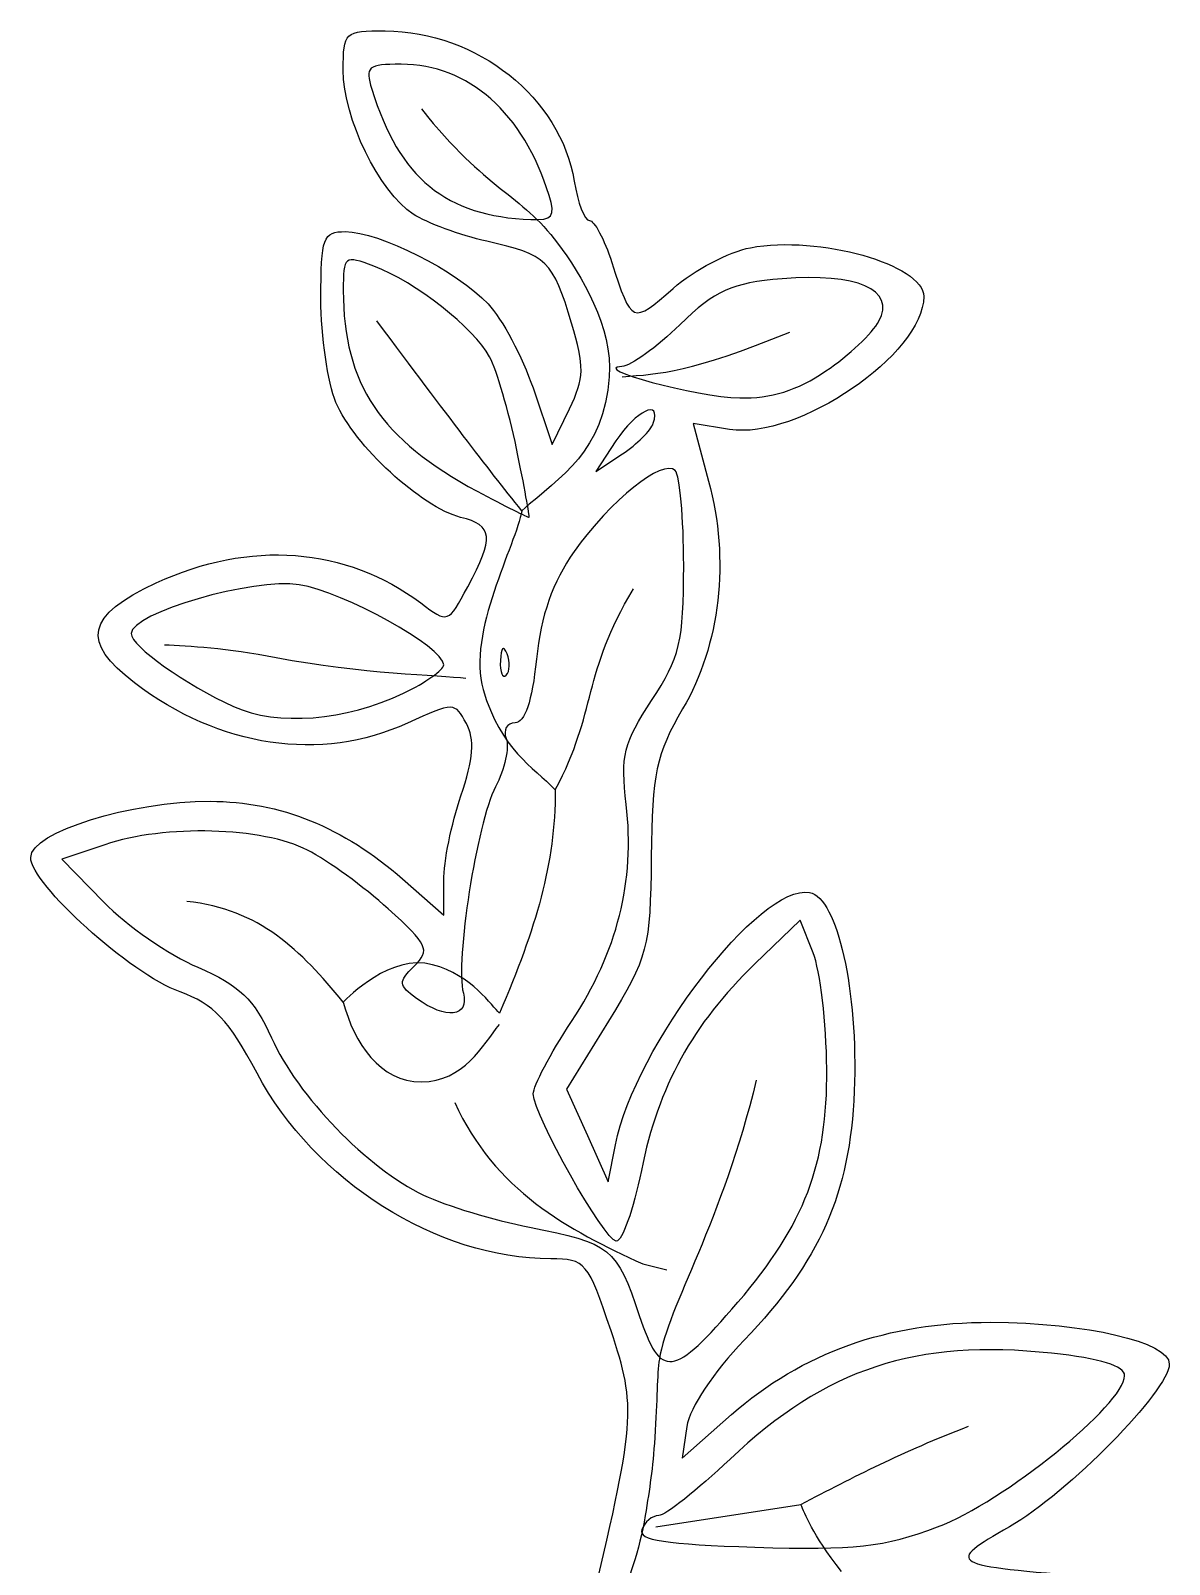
# Model space of a CAD drawing. Extents: x 256 to 402, y -1 to 112.
# Drawn here: x 379.85 to 395.47, y 88.07 to 109.11 of the extents above; entities that cross this region are included whole.
import ezdxf

# ---------------------------------------------------------------- set-up
doc = ezdxf.new("R2010")
doc.units = 0
doc.layers.add('Layer_1', color=7, linetype='CONTINUOUS')

msp = doc.modelspace()

# ---------------------------------------------------------------- linework, layer by layer
at = {"layer": 'Layer_1', "color": 7}
for points in [[(386.96528, 106.850992)], [(390.76355, 104.441924)], [(388.3953, 103.724682)], [(386.51875, 103.377884)], [(386.38984, 100.562593)], [(384.9676, 100.02113)], [(389.55559, 91.667224)], [(392.29555, 88.587117)]]:
    msp.add_lwpolyline(points, close=True, dxfattribs=at)
for points in [[(386.74518, 104.209307), (387.00799, 103.432982), (387.24482, 103.92197)], [(389.44133, 103.641113), (388.94123, 103.722273), (389.15451, 102.932128)], [(387.88291, 103.482937), (387.60769, 103.062867), (387.97177, 103.304615)], [(380.87221, 97.94442), (380.28319, 97.743839), (380.85576, 97.157472)], [(384.95576, 97.475368), (385.52002, 96.979932), (385.52002, 97.44987)], [(390.58701, 96.462685), (390.40837, 96.90919), (389.78907, 96.309543)], [(387.77929, 95.522779), (387.20541, 94.593128), (387.49048, 93.956381), (387.77555, 93.319634), (387.87535, 93.825682)], [(388.85629, 89.965857), (388.79259, 89.531477), (389.46923, 90.127076)]]:
    msp.add_lwpolyline(points, dxfattribs=at)
at = {"layer": 'Layer_1', "color": 3}
for points in [[(388.25139, 92.194807), (388.58218, 92.111037)], [(388.42904, 88.588766), (390.41989, 88.895051)]]:
    msp.add_lwpolyline(points, dxfattribs=at)
at = {"layer": 'Layer_1', "color": 7}
for points in [[(384.14176, 108.567852), (384.14176, 109.09278), (384.15996, 109.109843), (384.71605, 109.106587)], [(384.71605, 109.106587), (385.98088, 109.099187), (387.12465, 108.189915), (387.31061, 107.043985)], [(385.10088, 106.593912), (384.63306, 106.89894), (384.14176, 107.910073), (384.14176, 108.567852)], [(384.93491, 108.64984), (384.47858, 108.6503), (384.43769, 108.61535), (384.53317, 108.305843)], [(386.96528, 106.850992), (386.61713, 107.979623), (385.86183, 108.648796), (384.93491, 108.64984)], [(384.53317, 108.305843), (384.90963, 107.085483), (385.54841, 106.562916), (386.71669, 106.519585)], [(387.31061, 107.043985), (387.35861, 106.748387), (387.45238, 106.506533), (387.51906, 106.506533)], [(386.71669, 106.519585), (387.01604, 106.508485), (387.05493, 106.560355), (386.96528, 106.850992)], [(386.11284, 106.220936), (385.74469, 106.303216), (385.2893, 106.47105), (385.10088, 106.593912)], [(387.51906, 106.506533), (387.58576, 106.506533), (387.72359, 106.248105), (387.82542, 105.932249)], [(383.83545, 105.429618), (383.83545, 106.277274), (383.86305, 106.35339), (384.16996, 106.35339)], [(384.16996, 106.35339), (384.63631, 106.35339), (385.70613, 105.811901), (386.12891, 105.361874)], [(389.72818, 106.133167), (390.66616, 106.309134), (392.10516, 105.90324), (392.10516, 105.462697)], [(384.5617, 105.879556), (384.15696, 106.033433), (384.14126, 106.020932), (384.14209, 105.545493)], [(387.27482, 105.098263), (387.01569, 105.95929), (386.93508, 106.037181), (386.11284, 106.220936)], [(388.6684, 105.574985), (388.95469, 105.826342), (389.43159, 106.077525), (389.72818, 106.133167)], [(386.15008, 104.635082), (385.93716, 105.032926), (385.13456, 105.661754), (384.5617, 105.879556)], [(387.82542, 105.932249), (388.09934, 105.082514), (388.10484, 105.080178), (388.6684, 105.574985)], [(390.16236, 105.706468), (389.46429, 105.648578), (389.24678, 105.550818), (388.76129, 105.076757)], [(391.49018, 105.124635), (391.72243, 105.558608), (391.19043, 105.791724), (390.16236, 105.706468)], [(384.04234, 104.01066), (383.92856, 104.283013), (383.83545, 104.921544), (383.83545, 105.429618)], [(384.14209, 105.545493), (384.14409, 104.265486), (384.65619, 103.498442), (385.97894, 102.793011)], [(392.10516, 105.462697), (392.10516, 104.675275), (390.37199, 103.49009), (389.44133, 103.641113)], [(386.12891, 105.361874), (386.32332, 105.154942), (386.60063, 104.636288), (386.74518, 104.209307)], [(387.24482, 103.92197), (387.45007, 104.345772), (387.45406, 104.502578), (387.27482, 105.098263)], [(388.76129, 105.076757), (388.4452, 104.768106), (388.08612, 104.510277), (387.96333, 104.503804)], [(390.76355, 104.441924), (391.07579, 104.654102), (391.40278, 104.961321), (391.49018, 105.124635)], [(386.51875, 103.377884), (386.41238, 103.889237), (386.24648, 104.454976), (386.15008, 104.635082)], [(387.96333, 104.503804), (387.51396, 104.480114), (388.98407, 104.087769), (389.58052, 104.072203)], [(389.58052, 104.072203), (390.00519, 104.061113), (390.37172, 104.175666), (390.76355, 104.441924)], [(385.75253, 102.433874), (385.21569, 102.568612), (384.28717, 103.424701), (384.04234, 104.01066)], [(388.3953, 103.724682), (388.50925, 104.066519), (388.15613, 103.899918), (387.88291, 103.482937)], [(387.97177, 103.304615), (388.17201, 103.437576), (388.36261, 103.626605), (388.3953, 103.724682)], [(386.69012, 102.43682), (386.70222, 102.44302), (386.62512, 102.866531), (386.51875, 103.377884)], [(388.6947, 103.07599), (388.52553, 103.245177), (387.80988, 102.671085), (387.31096, 101.965943)], [(388.81207, 101.773353), (388.81207, 102.425254), (388.75927, 103.011441), (388.6947, 103.07599)], [(389.15451, 102.932128), (389.4467, 101.849651), (389.31405, 100.686692), (388.79795, 99.806028)], [(385.97894, 102.793011), (386.35797, 102.590874), (386.678, 102.430589), (386.69012, 102.43682)], [(385.85023, 101.483464), (386.21438, 102.166405), (386.19839, 102.321963), (385.75253, 102.433874)], [(381.57656, 101.53496), (382.85587, 102.130561), (384.1807, 102.030133), (385.2058, 101.259849)], [(387.31096, 101.965943), (387.01259, 101.544249), (386.85441, 101.093693), (386.79182, 100.487239)], [(383.53726, 101.510163), (382.91501, 101.609663), (381.23153, 101.120055), (381.23153, 100.839585)], [(388.37251, 99.923851), (388.76143, 100.511542), (388.81207, 100.724654), (388.81207, 101.773353)], [(381.27852, 100.163662), (380.53568, 100.730254), (380.61308, 101.086396), (381.57656, 101.53496)], [(385.51951, 100.41247), (385.51951, 100.652217), (384.14598, 101.412824), (383.53726, 101.510163)], [(385.2058, 101.259849), (385.58054, 100.97825), (385.58091, 100.978377), (385.85023, 101.483464)], [(381.23153, 100.839585), (381.23153, 100.669789), (381.98617, 100.133041), (382.63768, 99.83943)], [(386.38984, 100.562589), (386.34094, 100.684755), (386.30464, 100.648469), (386.29734, 100.470069)], [(386.37774, 100.26907), (386.42864, 100.31996), (386.43404, 100.452044), (386.38984, 100.562593)], [(384.9676, 100.02113), (385.27115, 100.165883), (385.51951, 100.341986), (385.51951, 100.41247)], [(386.29734, 100.470069), (386.29034, 100.308633), (386.32694, 100.218182), (386.37774, 100.26907)], [(386.79182, 100.487239), (386.73212, 99.90917), (386.63318, 99.615022), (386.49832, 99.615022)], [(385.02114, 99.610509), (383.82959, 99.069629), (382.44448, 99.274346), (381.27852, 100.163662)], [(382.63768, 99.83943), (383.23817, 99.568819), (384.17177, 99.641627), (384.9676, 100.02113)], [(388.02344, 98.495512), (387.94424, 99.164171), (387.98784, 99.342603), (388.37251, 99.923851)], [(385.83094, 99.606309), (385.67261, 99.902184), (385.66393, 99.902229), (385.02114, 99.610509)], [(388.79795, 99.806028), (388.4344, 99.185684), (388.37806, 98.920129), (388.36648, 97.772471)], [(385.75554, 98.613518), (385.92803, 99.121565), (385.94823, 99.387272), (385.83094, 99.606309)], [(386.49832, 99.615022), (386.38616, 99.615022), (386.33201, 99.518132), (386.37768, 99.399131)], [(386.37768, 99.399131), (386.42328, 99.280391), (386.35668, 98.982405), (386.22974, 98.736942)], [(386.22974, 98.736942), (385.97294, 98.240328), (385.67681, 96.339677), (385.78924, 95.909693)], [(379.85376, 97.77036), (379.85376, 98.115204), (381.22736, 98.544142), (382.3175, 98.539719)], [(382.3175, 98.539719), (383.27791, 98.535819), (384.14755, 98.184988), (384.95576, 97.475368)], [(385.52002, 97.44987), (385.52002, 97.708337), (385.62601, 98.231978), (385.75554, 98.613518)], [(387.27374, 95.520822), (387.90156, 96.472075), (388.14751, 97.447947), (388.02344, 98.495512)], [(383.65264, 97.86957), (383.04061, 98.186817), (381.69074, 98.223153), (380.87221, 97.94442)], [(384.75931, 97.064955), (384.42943, 97.362994), (383.93142, 97.72507), (383.65264, 97.86957)], [(381.90239, 95.925604), (381.2223, 96.171529), (379.85376, 97.403875), (379.85376, 97.77036)], [(388.36648, 97.772471), (388.35398, 96.525483), (388.32138, 96.400986), (387.77929, 95.522779)], [(387.87535, 93.825682), (388.14283, 95.181834), (389.86346, 97.417766), (390.53995, 97.288295)], [(390.53995, 97.288295), (390.92069, 97.215425), (391.20797, 95.935205), (391.15184, 94.561443)], [(380.85576, 97.157472), (381.17067, 96.834972), (381.75115, 96.432229), (382.14573, 96.262491)], [(385.11604, 96.279986), (385.33805, 96.502), (385.30713, 96.570033), (384.75931, 97.064955)], [(390.7748, 94.867613), (390.7698, 95.499324), (390.6853, 96.217107), (390.58701, 96.462685)], [(382.14573, 96.262491), (382.72214, 96.014526), (382.92098, 95.824562), (383.15749, 95.295888)], [(385.14894, 95.835113), (384.8969, 96.019416), (384.89405, 96.057973), (385.11604, 96.279986)], [(389.78907, 96.309543), (388.93165, 95.479322), (388.46505, 94.630746), (388.23153, 93.476969)], [(382.95938, 94.810591), (382.56972, 95.541672), (382.36401, 95.758687), (381.90239, 95.925604)], [(385.78924, 95.909693), (385.87544, 95.579961), (385.54978, 95.542025), (385.14894, 95.835113)], [(386.74896, 94.525398), (386.74696, 94.63198), (386.98274, 95.079921), (387.27374, 95.520822)], [(383.15749, 95.295888), (383.51557, 94.495453), (384.47679, 93.50131), (385.24399, 93.137957)], [(386.99019, 92.264251), (385.43117, 92.264251), (383.75077, 93.325794), (382.95938, 94.810591)], [(389.55561, 91.667222), (390.47261, 92.738542), (390.78522, 93.559139), (390.7748, 94.867613)], [(387.88631, 92.507058), (387.71907, 92.522098), (386.75548, 94.232069), (386.74896, 94.525398)], [(391.15184, 94.561443), (391.09464, 93.16105), (390.68187, 92.228102), (389.64237, 91.149636)], [(388.23153, 93.476969), (388.12209, 92.936285), (387.96674, 92.499825), (387.88631, 92.507058)], [(385.24399, 93.137957), (385.55571, 92.990319), (386.2104, 92.791977), (386.69884, 92.697197)], [(386.69884, 92.697197), (387.80912, 92.481752), (387.89612, 92.4118), (388.20307, 91.487717)], [(387.81553, 91.275811), (387.50052, 92.22032), (387.46387, 92.264251), (386.99019, 92.264251)], [(388.20307, 91.487717), (388.4961, 90.605446), (388.66605, 90.628002), (389.55559, 91.667224)], [(389.46923, 90.127076), (390.43764, 90.979506), (391.61025, 91.397043), (393.02404, 91.392864)], [(393.02404, 91.392864), (394.33891, 91.388964), (395.47432, 91.123577), (395.47432, 90.820118)], [(387.49332, 87.275217), (388.15723, 90.072138), (388.1687, 90.214566), (387.81553, 91.275811)], [(389.64237, 91.149636), (389.22542, 90.717058), (388.89309, 90.216596), (388.85629, 89.965857)], [(393.85927, 90.968832), (391.99873, 91.168081), (390.76511, 90.761846), (389.44801, 89.516194)], [(394.86119, 90.659379), (394.86119, 90.795294), (394.53288, 90.896694), (393.85927, 90.968832)], [(395.47432, 90.820118), (395.47432, 90.462023), (394.08295, 89.047042), (393.27978, 88.588326)], [(392.29555, 88.587117), (393.19513, 88.924), (394.86119, 90.269675), (394.86119, 90.659379)], [(389.44801, 89.516194), (388.99774, 89.090345), (388.55723, 88.741923), (388.46909, 88.741923)], [(388.46909, 88.741923), (388.38099, 88.741923), (388.27609, 88.655783), (388.23606, 88.550496)], [(389.78938, 88.308306), (391.16118, 88.265486), (391.55312, 88.309071), (392.29555, 88.587117)], [(393.27978, 88.588326), (392.38616, 88.077963), (392.41719, 88.059943), (394.46399, 87.900468)], [(388.23606, 88.550496), (388.18136, 88.406668), (388.56761, 88.346446), (389.78938, 88.308306)]]:
    msp.add_open_spline(points, degree=3, dxfattribs=at)
at = {"layer": 'Layer_1', "color": 3}
for points in [[(385.21307, 108.037829), (386.11508, 106.905649), (386.5745, 106.875173), (387.08294, 106.19415)], [(387.08294, 106.19415), (387.40147, 105.76673), (387.84405, 105.035476), (387.79198, 104.362416)], [(386.59135, 102.524709), (386.09976, 103.134675), (385.60665, 103.79288), (384.6005, 105.128127)], [(387.96963, 104.362416), (388.49184, 104.403916), (388.9038, 104.419386), (390.26676, 104.974985)], [(387.79198, 104.362416), (387.71538, 103.334219), (387.13654, 103.005116), (386.59135, 102.524709)], [(386.59135, 102.524709), (386.51325, 102.074165), (385.8333, 100.837388), (386.05995, 100.074433)], [(387.05078, 98.696153), (387.62506, 99.771212), (387.42291, 100.296796), (388.12277, 101.452713)], [(381.6908, 100.687002), (382.02005, 100.672452), (382.54074, 100.644582), (383.22222, 100.51242)], [(383.22222, 100.51242), (384.39835, 100.284238), (385.45657, 100.274284), (385.82564, 100.227576)], [(386.05995, 100.074433), (386.30957, 99.234295), (386.74143, 99.022806), (387.05078, 98.696153)], [(387.05078, 98.696153), (387.04778, 97.683883), (386.79197, 96.810513), (386.28507, 95.633309)], [(384.14107, 95.786451), (383.55913, 96.49504), (382.99404, 97.061973), (381.99708, 97.164731)], [(385.36621, 96.298405), (384.79346, 96.453539), (384.21765, 95.850771), (384.14107, 95.786451)], [(386.28507, 95.633309), (386.18246, 95.728559), (385.90987, 96.150623), (385.36621, 96.298405)], [(384.14106, 95.786451), (384.29268, 95.222122), (384.64796, 94.688727), (385.21306, 94.691637)], [(385.21306, 94.691637), (385.795, 94.694737), (386.05687, 95.191034), (386.28506, 95.480166)], [(389.80733, 94.714455), (389.34943, 92.785782), (388.59291, 91.606893), (388.47805, 90.8859)], [(385.67248, 94.408172), (386.21154, 93.207843), (387.22993, 92.656991), (388.25139, 92.194807)], [(388.47805, 90.8859), (388.44435, 90.67487), (388.45045, 90.335353), (388.41525, 89.813904)], [(390.41989, 88.895051), (391.15037, 89.277753), (391.81042, 89.615585), (392.71702, 89.967046)], [(388.41525, 89.813904), (388.38615, 89.371782), (388.34785, 89.130277), (388.28355, 88.741908)], [(390.97579, 87.975432), (390.56537, 88.504385), (390.47808, 88.762889), (390.41989, 88.895051)], [(388.28355, 88.741908), (388.20395, 88.247565), (388.05537, 87.892275), (387.89457, 87.363628)]]:
    msp.add_open_spline(points, degree=3, dxfattribs=at)

doc.saveas('drawing.dxf')
